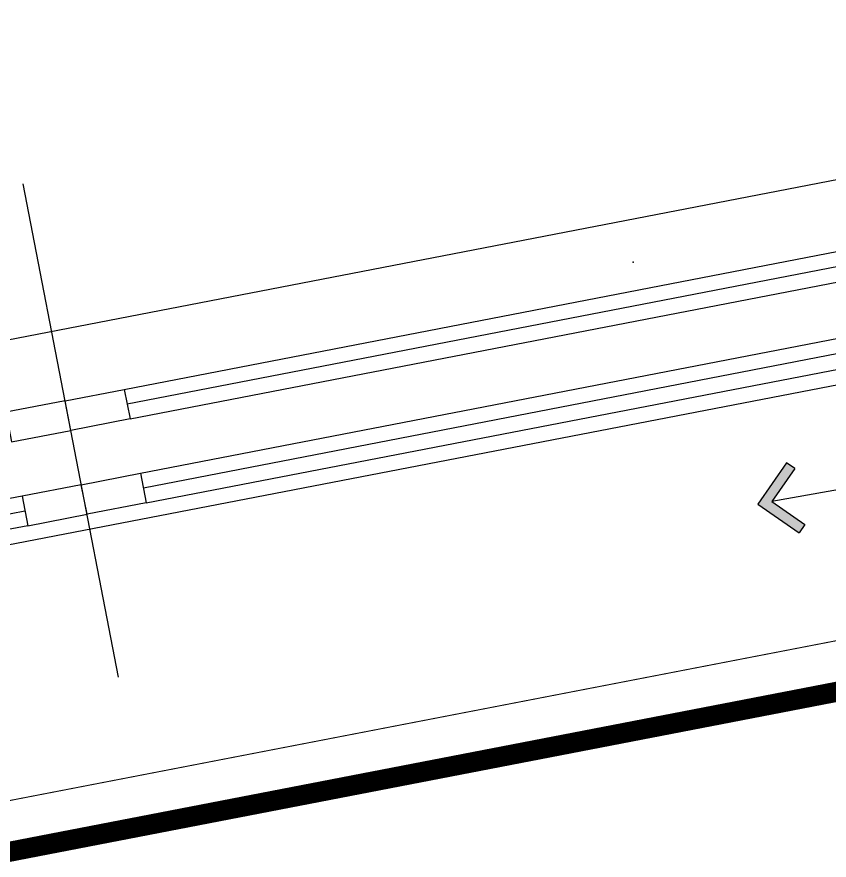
# Model space of a CAD drawing. Header units: inches. Extents: x -4181 to 116552, y 25636 to 44656.
# Drawn here: x 44833 to 45641, y 39913 to 40752 of the extents above; entities that cross this region are included whole.
import ezdxf

# ---------------------------------------------------------------- set-up
doc = ezdxf.new("R2010")
doc.units = ezdxf.units.IN
doc.header["$LTSCALE"] = 50
doc.header["$MEASUREMENT"] = 0
doc.linetypes.add('HIDDEN', pattern=[0.375, 0.25, -0.125])
for name, color, linetype in [('01. F-소품', 3, 'Continuous'), ('07-dim', 5, 'Continuous'), ('07-dim wal', 5, 'Continuous'), ('6fur', 6, 'Continuous'), ('CEIL-LIGHT', 7, 'Continuous'), ('도면층4', 4, 'Continuous'), ('도면층5', 5, 'Continuous')]:
    doc.layers.add(name, color=color, linetype=linetype)

# ---------------------------------------------------------------- blocks, each defined once
blk = doc.blocks.new('asfsd')
at = {"layer": '도면층4'}
for p, q in [((21355.59, 41043.88), (18115.6, 40417.41)), ((19802.04, 40387.01), (19707.12, 40877.92)), ((18153.57, 40221.05), (21393.56, 40847.51)), ((20532.28, 40798.11), (19810.64, 40658.58)), ((20548.41, 40714.66), (19826.78, 40575.13)), ((18987.33, 40412.82), (19708.96, 40552.35))]:
    blk.add_line(p, q, dxfattribs=at)
for points in [[(19807.79, 40673.31), (19813.49, 40643.85), (19754.58, 40632.46), (19748.89, 40661.92)], [(19689.98, 40650.53), (19695.67, 40621.07), (19754.58, 40632.46), (19748.89, 40661.92)], [(19823.93, 40589.85), (19829.63, 40560.4), (19770.72, 40549.01), (19765.02, 40578.46)], [(19706.11, 40567.07), (19711.81, 40537.62), (19770.72, 40549.01), (19765.02, 40578.46)]]:
    blk.add_lwpolyline(points, close=True, dxfattribs=at)
at = {"layer": '도면층5'}
for p, q in [((19807.79, 40673.31), (20529.43, 40812.84)), ((19813.49, 40643.85), (20535.12, 40783.38)), ((19823.93, 40589.85), (20545.56, 40729.38)), ((19829.63, 40560.4), (20551.26, 40699.93)), ((19706.11, 40567.07), (18984.48, 40427.54)), ((19711.81, 40537.62), (18990.17, 40398.09))]:
    blk.add_line(p, q, dxfattribs=at)
blk = doc.blocks.new('cjswjdeh')
at = {"layer": '07-dim'}
blk.add_point((45445.8, 40508.17), dxfattribs=at)
at = {"layer": '6fur'}
blk.add_blockref('asfsd', (25131.82, -291.71), dxfattribs=at)
blk = doc.blocks.new('FFSFDF')
at = {"layer": '01. F-소품'}
blk.add_hatch(color=8, dxfattribs=at).paths.add_polyline_path([(1567672.88, 1746751.14), (1567679.95, 1746744.07), (1567715.3, 1746779.43), (1567679.95, 1746814.78), (1567672.88, 1746807.71), (1567701.16, 1746779.43)])
at = {"layer": '01. F-소품', "color": 8}
for p, q in [((1567672.88, 1746807.71), (1567679.95, 1746814.78)), ((1567474.76, 1746779.43), (1567701.16, 1746779.43)), ((1567672.88, 1746751.14), (1567679.95, 1746744.07))]:
    blk.add_line(p, q, dxfattribs=at)
for points in [[(1567679.95, 1746814.78), (1567715.3, 1746779.43), (1567679.95, 1746744.07)], [(1567672.88, 1746807.71), (1567701.16, 1746779.43), (1567672.88, 1746751.14)]]:
    blk.add_lwpolyline(points, dxfattribs=at)

msp = doc.modelspace()

# ---------------------------------------------------------------- linework, layer by layer
at = {"layer": 'CEIL-LIGHT', "const_width": 1}
msp.add_lwpolyline([(47757.42, 39642.37), (46523.02, 40300.71), (43297.42, 39677.03)], dxfattribs=at)
at = {"layer": 'CEIL-LIGHT', "color": 10, "linetype": 'HIDDEN', "ltscale": 10, "const_width": 20}
msp.add_lwpolyline([(47733.89, 39598.25), (46515.12, 40248.26), (43306.91, 39627.94)], dxfattribs=at)

# ---------------------------------------------------------------- block references
at = {"color": 0, "xscale": -1, "rotation": 10.15579529391434}
msp.add_blockref('FFSFDF', (1896723.73, -1402715.36), dxfattribs=at)
at = {"layer": '07-dim wal'}
msp.add_blockref('cjswjdeh', (0, 0), dxfattribs=at)

doc.saveas('drawing.dxf')
